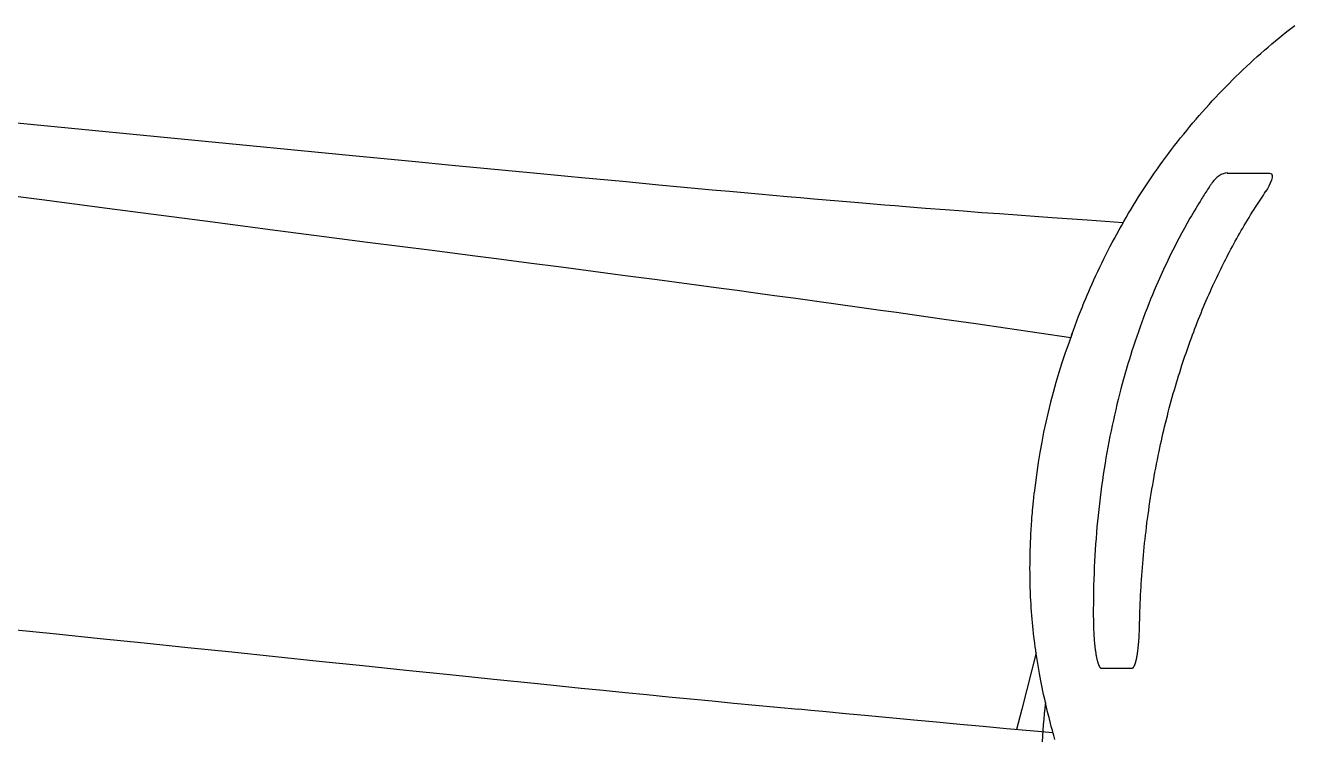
# Model space of a CAD drawing. Header units: millimetres. Extents: x -1718 to 143559, y -78490 to 15626.
# Drawn here: x 103800 to 109356, y 3408 to 6534 of the extents above; entities that cross this region are included whole.
import ezdxf

# ---------------------------------------------------------------- set-up
doc = ezdxf.new("R2010")
doc.units = ezdxf.units.MM
doc.header["$MEASUREMENT"] = 0
doc.linetypes.add('SOLID', pattern=[0])
doc.layers.get('0').update_dxf_attribs({"linetype": 'CONTINUOUS'})
doc.layers.add('LAYER_0$C$L0', color=7, linetype='SOLID')

msp = doc.modelspace()

# ---------------------------------------------------------------- linework, layer by layer
at = {"color": 7, "ltscale": 0.03937}
msp.add_line((108224.6, 3788.7), (108205.5, 3713.3), dxfattribs=at)
for points in [[(108380.3, 5178.6), (108387.8, 5199.4), (108395.4, 5220.2), (108403.1, 5240.9), (108411, 5261.5), (108419.1, 5282.1), (108427.3, 5302.6), (108431.4, 5312.8), (108435.6, 5323.1), (108442, 5338.4), (108448.4, 5353.6), (108455, 5368.9), (108461.6, 5384.1), (108469.7, 5402.5), (108477.9, 5420.8), (108486.3, 5439.1), (108494.8, 5457.3), (108503.4, 5475.4), (108512.1, 5493.5), (108521, 5511.6), (108529.9, 5529.5), (108539, 5547.5), (108548.2, 5565.3), (108557.6, 5583.1), (108567.5, 5601.7), (108577.5, 5620.2), (108587.7, 5638.6), (108598, 5656.9), (108608.4, 5675.2), (108619, 5693.4), (108629.7, 5711.5), (108640.5, 5729.6), (108651.5, 5747.6), (108662.5, 5765.4), (108673.7, 5783.3), (108685.1, 5801), (108696.5, 5818.6), (108708.1, 5836.2), (108719.8, 5853.7), (108731.6, 5871), (108743.6, 5888.3), (108755.7, 5905.6), (108767.9, 5922.7), (108780.2, 5939.7), (108792.6, 5956.7), (108805.3, 5973.8), (108818.2, 5990.8), (108831.2, 6007.6), (108844.3, 6024.5), (108857.5, 6041.2), (108870.8, 6057.8), (108884.3, 6074.3), (108897.8, 6090.7), (108911.5, 6107), (108925.3, 6123.2), (108939.3, 6139.3), (108953.3, 6155.3), (108967.5, 6171.2), (108981.7, 6187), (108996.1, 6202.7), (109010.6, 6218.3), (109025.2, 6233.7), (109039.9, 6249.1), (109054.7, 6264.4), (109069.6, 6279.5), (109084.7, 6294.6), (109099.8, 6309.5), (109115.1, 6324.3), (109130.4, 6339), (109145.9, 6353.6), (109161.4, 6368.1), (109177.1, 6382.5), (109192.9, 6396.7), (109208.7, 6410.9), (109224.7, 6424.9), (109240.8, 6438.8), (109256.9, 6452.6), (109273.2, 6466.3), (109289.5, 6479.8), (109306, 6493.3), (109322.8, 6506.8), (109339.7, 6520.2), (109356.7, 6533.5)], [(103554.6, 6127.1), (103837.7, 6099.7), (105217.5, 5966.1), (105507.9, 5938), (105653.1, 5924), (105854.2, 5904.6), (106055.3, 5885.4), (106235.3, 5868.2), (106415.3, 5851.2), (106573.4, 5836.4), (106652.4, 5829), (106731.5, 5821.7), (106807.3, 5814.7), (106883.1, 5807.7), (106946.2, 5802), (107009.3, 5796.3), (107072.1, 5790.7), (107134.8, 5785.1), (107193.5, 5779.9), (107252.2, 5774.8), (107305.8, 5770.1), (107359.5, 5765.5), (107412.3, 5761), (107465.2, 5756.6), (107512.9, 5752.6), (107560.7, 5748.7), (107607.5, 5744.8), (107654.4, 5741.1), (107740.3, 5734.2), (107826.2, 5727.6), (107906.4, 5721.5), (107986.7, 5715.5), (108064.1, 5709.8), (108141.5, 5704.2), (108218, 5698.8), (108294.4, 5693.4), (108448.9, 5682.5), (108606.3, 5671.5)], [(103745.2, 5787.8), (103872.8, 5771.1), (104159.1, 5733.6), (104349.6, 5708.7), (104587.4, 5677.7), (104729.8, 5659.1), (104872.1, 5640.7), (105108.9, 5610.1), (105298, 5585.7), (105581, 5549.3), (105769.3, 5525), (105863.4, 5512.9), (106004.2, 5494.6), (106145.1, 5476.4), (106285.6, 5458), (106426.1, 5439.6), (106566.4, 5421.1), (106706.5, 5402.4), (106846.4, 5383.7), (106916.4, 5374.3), (106986.3, 5364.8), (107079.3, 5352.1), (107172.4, 5339.4), (107265.4, 5326.6), (107358.2, 5313.8), (107451.1, 5300.8), (107543.9, 5287.8), (107613.4, 5278), (107683, 5268.2), (107822, 5248.5), (107960.7, 5228.6), (108099.4, 5208.6), (108238, 5188.4), (108376.5, 5168.2)], [(103744.2, 3890.4), (103936.3, 3870.9), (104128.3, 3851.2), (104320.1, 3831.5), (104511.9, 3811.7), (104703.6, 3791.9), (105086.3, 3752.2), (105277.3, 3732.4), (105467.8, 3712.7), (105658.2, 3693), (105850.4, 3673.3), (106042.6, 3653.6), (106138.3, 3643.9), (106234, 3634.2), (106329.7, 3624.6), (106425.5, 3615), (106520.7, 3605.5), (106616, 3596.1), (106711.3, 3586.7), (106806.6, 3577.4), (106901.6, 3568.2), (106996.6, 3559.1), (107091.6, 3550), (107186.6, 3541)]]:
    msp.add_lwpolyline(points, dxfattribs=at)
at = {"ltscale": 0.03937}
for points in [[(108307, 3408.4), (108301.9, 3426.6), (108299, 3437.3), (108296.1, 3447.7), (108291.1, 3466.5), (108286.2, 3485.5), (108281.4, 3504.5), (108276.7, 3523.6), (108271.9, 3543.7), (108267.2, 3563.9), (108262.4, 3585), (108257.8, 3606.1), (108254.6, 3621), (108251.5, 3635.9), (108248.5, 3650.9), (108245.5, 3666.3), (108242.6, 3681.7), (108239.7, 3697.1), (108236.5, 3715), (108233.5, 3732.9), (108230.5, 3750.8), (108227.9, 3767.3), (108225.4, 3783.7), (108223, 3800.2), (108221, 3814.4), (108219.1, 3828.5), (108217.3, 3842.7), (108215.4, 3858.1), (108213.7, 3873.5), (108212, 3888.9), (108210.4, 3904.6), (108208.8, 3920.3), (108207.4, 3936), (108206.1, 3951.7), (108204.8, 3968.3), (108203.7, 3985), (108202.6, 4001.7), (108201.7, 4018.3), (108201, 4031.9), (108200.4, 4045.4), (108199.8, 4059), (108199.5, 4069.2), (108199.1, 4079.3), (108198.6, 4099.7), (108198.3, 4119.1), (108198.1, 4138.6), (108198, 4158.1), (108198.1, 4177.5), (108198.3, 4196.8), (108198.6, 4216.1), (108199.1, 4235.4), (108199.7, 4254.7), (108200.4, 4272.9), (108201.2, 4291), (108202.1, 4309.2), (108203.1, 4327.4), (108204.5, 4348.3), (108205.9, 4369.3), (108206.7, 4379.9), (108207.6, 4390.5), (108208.4, 4400.8), (108209.3, 4411.2), (108210.5, 4424), (108211.7, 4436.7), (108213.4, 4453.6), (108214.6, 4464.9), (108217, 4487.6)], [(108205.5, 3713.3), (108161.8, 3541.9), (108139, 3452.3)], [(108298.4, 3438.2), (108198.1, 3447), (108095.7, 3456.2), (107993.2, 3465.4), (107891.4, 3474.8), (107789.5, 3484.2), (107689.9, 3493.6), (107491.3, 3512.2), (107392.2, 3521.5), (107291.3, 3531), (107239, 3536), (107186.6, 3541)]]:
    msp.add_lwpolyline(points, dxfattribs=at)
at = {"color": 7, "ltscale": 0.03937}
msp.add_ellipse((856833.1, -125282.6), major_axis=(-748590.3, 129955.8), ratio=0.060363, start_param=-0.011537, end_param=0.004085, dxfattribs=at)
at = {"layer": 'LAYER_0$C$L0'}
for p, q in [((109061.6, 5887.2), (109246.8, 5887.2)), ((108508.7, 3721.7), (108645.1, 3721.7))]:
    msp.add_line(p, q, dxfattribs=at)
for points in [[(108996.9, 5846.9), (108996.2, 5846), (108994.1, 5843), (108992, 5840), (108989.9, 5837), (108987.8, 5834), (108985.8, 5831), (108983.7, 5828), (108981.7, 5825), (108979.6, 5822), (108975.7, 5816.1), (108971.8, 5810.1), (108968, 5804.2), (108964.1, 5798.2), (108960.3, 5792.2), (108956.6, 5786.2), (108952.8, 5780.2), (108949.1, 5774.2), (108942.6, 5763.6), (108936.1, 5753.1), (108929.7, 5742.5), (108923.3, 5731.9), (108917, 5721.3), (108910.7, 5710.7), (108904.5, 5700), (108898.3, 5689.3), (108886.2, 5668.2), (108874.4, 5646.9), (108862.8, 5625.6), (108851.3, 5604.1), (108840, 5582.6), (108828.9, 5560.9), (108818, 5539.2), (108807.3, 5517.4), (108801.1, 5504.4), (108794.9, 5491.5), (108788.8, 5478.5), (108782.7, 5465.5), (108776.7, 5452.4), (108770.8, 5439.3), (108764.9, 5426.2), (108759.1, 5413.1), (108750.6, 5393.6), (108742.3, 5374.1), (108734.1, 5354.5), (108726.1, 5334.9), (108718.2, 5315.2), (108710.4, 5295.5), (108702.8, 5275.7), (108695.3, 5255.8), (108687.6, 5235), (108680, 5214.2), (108672.6, 5193.3), (108665.3, 5172.3), (108658.2, 5151.3), (108651.3, 5130.3), (108644.4, 5109.2), (108637.7, 5088.1), (108633, 5072.8), (108628.4, 5057.5), (108623.8, 5042.2), (108619.3, 5026.9), (108614.8, 5011.5), (108610.5, 4996.1), (108606.2, 4980.7), (108602, 4965.3), (108595.9, 4942.6), (108590, 4919.9), (108584.3, 4897.2), (108578.7, 4874.4), (108573.3, 4851.5), (108568, 4828.7), (108562.9, 4805.8), (108557.9, 4782.8), (108552.9, 4759.3), (108548.2, 4735.7), (108543.5, 4712), (108539.1, 4688.4), (108534.7, 4664.7), (108530.6, 4641), (108526.6, 4617.3), (108522.8, 4593.5), (108518.8, 4568), (108515, 4542.6), (108511.5, 4517.1), (108508, 4491.5), (108504.8, 4466), (108501.7, 4440.4), (108498.8, 4414.8), (108496.1, 4389.2), (108493.6, 4364.2), (108491.3, 4339.2), (108489.1, 4314.1), (108487.1, 4289.1), (108485.2, 4264), (108483.5, 4238.9), (108482, 4213.8), (108480.7, 4188.7), (108479.4, 4162.4), (108478.3, 4136), (108477.4, 4109.6), (108476.7, 4083.3), (108476.1, 4056.9), (108475.7, 4030.5), (108475.4, 4004.2), (108475.3, 3977.8), (108475.2, 3969.5), (108475.2, 3961.3), (108475.3, 3953), (108475.3, 3944.8), (108475.4, 3936.5), (108475.5, 3928.2), (108475.6, 3920), (108475.8, 3911.7), (108475.9, 3905.3), (108476.1, 3898.9), (108476.3, 3892.6), (108476.5, 3886.2), (108476.8, 3879.8), (108477.1, 3873.4), (108477.4, 3867), (108477.8, 3860.7), (108478.3, 3853.6), (108478.8, 3846.7), (108479.4, 3839.7), (108480.1, 3832.7), (108480.8, 3825.7), (108481.5, 3818.7), (108482.4, 3811.7), (108483.3, 3804.8), (108483.8, 3800.8), (108484.4, 3796.8), (108485, 3792.9), (108485.6, 3788.9), (108486.2, 3784.9), (108486.9, 3781), (108487.6, 3777), (108488.3, 3773.1), (108488.8, 3770.7), (108489.3, 3768.3), (108489.8, 3765.9), (108490.3, 3763.6), (108490.8, 3761.2), (108491.3, 3758.8), (108491.9, 3756.5), (108492.5, 3754.1), (108492.9, 3752.3), (108493.4, 3750.6), (108493.9, 3748.8), (108494.4, 3747), (108494.9, 3745.2), (108495.5, 3743.4), (108496, 3741.7), (108496.6, 3739.9), (108497, 3738.9), (108497.3, 3737.8), (108497.7, 3736.8), (108498.1, 3735.7), (108498.6, 3734.7), (108499, 3733.6), (108499.4, 3732.6), (108499.9, 3731.6), (108500.2, 3730.9), (108500.5, 3730.3), (108500.8, 3729.6), (108501.2, 3729), (108501.5, 3728.4), (108501.9, 3727.7), (108502.2, 3727.1), (108502.6, 3726.5), (108502.9, 3726.2), (108503.1, 3725.8), (108503.3, 3725.5), (108503.6, 3725.2), (108503.8, 3724.9), (108504.1, 3724.5), (108504.3, 3724.2), (108504.6, 3723.9), (108504.7, 3723.8), (108504.9, 3723.6), (108505.1, 3723.5), (108505.2, 3723.3), (108505.4, 3723.2), (108505.5, 3723), (108505.7, 3722.9), (108505.9, 3722.8), (108506, 3722.7), (108506.1, 3722.6), (108506.2, 3722.5), (108506.4, 3722.5), (108506.5, 3722.4), (108506.6, 3722.3), (108506.7, 3722.2), (108506.9, 3722.2), (108507, 3722.1), (108507.1, 3722.1), (108507.2, 3722), (108507.3, 3722), (108507.4, 3721.9), (108507.6, 3721.9), (108507.7, 3721.8), (108507.8, 3721.8), (108507.9, 3721.8), (108508, 3721.8), (108508.2, 3721.7), (108508.3, 3721.7), (108508.4, 3721.7), (108508.5, 3721.7), (108508.6, 3721.7), (108508.7, 3721.7)], [(109062.3, 5888.1), (109052.7, 5887.2), (109043.3, 5884.6), (109034.2, 5880.6), (109025.6, 5875.4), (109017.4, 5869.2), (109009.8, 5862.2), (109003, 5854.7), (108996.9, 5846.9)], [(109246.8, 5887.2), (109254.5, 5884.7), (109257.8, 5878), (109257.6, 5868), (109254.7, 5855.9), (109249.7, 5842.8), (109243.6, 5829.7), (109237.1, 5817.7), (109231, 5807.8)], [(108645.1, 3721.7), (108645.2, 3721.7), (108645.2, 3721.7), (108645.3, 3721.7), (108645.3, 3721.7), (108645.4, 3721.7), (108645.4, 3721.7), (108645.5, 3721.7), (108645.5, 3721.7), (108645.6, 3721.7), (108645.7, 3721.7), (108645.7, 3721.7), (108645.8, 3721.7), (108645.9, 3721.8), (108646, 3721.8), (108646, 3721.8), (108646.1, 3721.8), (108646.3, 3721.8), (108646.4, 3721.9), (108646.6, 3721.9), (108646.7, 3721.9), (108646.9, 3722), (108647.1, 3722), (108647.2, 3722.1), (108647.4, 3722.2), (108647.5, 3722.2), (108647.7, 3722.3), (108647.8, 3722.4), (108648, 3722.5), (108648.1, 3722.5), (108648.3, 3722.6), (108648.4, 3722.7), (108648.6, 3722.8), (108648.7, 3722.9), (108648.8, 3723), (108649, 3723.1), (108649.1, 3723.2), (108649.2, 3723.3), (108649.4, 3723.4), (108649.5, 3723.5), (108649.6, 3723.6), (108649.8, 3723.7), (108649.9, 3723.9), (108650.1, 3724), (108650.3, 3724.2), (108650.4, 3724.3), (108650.6, 3724.5), (108650.7, 3724.6), (108650.9, 3724.8), (108651.1, 3725), (108651.3, 3725.3), (108651.5, 3725.5), (108651.7, 3725.7), (108651.9, 3726), (108652, 3726.2), (108652.2, 3726.4), (108652.4, 3726.7), (108652.6, 3727), (108652.8, 3727.3), (108653, 3727.6), (108653.2, 3727.9), (108653.4, 3728.2), (108653.6, 3728.5), (108653.7, 3728.8), (108653.9, 3729.1), (108654.1, 3729.4), (108654.3, 3729.8), (108654.5, 3730.1), (108654.7, 3730.5), (108654.9, 3730.8), (108655.1, 3731.2), (108655.2, 3731.5), (108655.4, 3731.9), (108655.7, 3732.5), (108656, 3733.2), (108656.3, 3733.8), (108656.6, 3734.5), (108656.8, 3735.1), (108657.1, 3735.8), (108657.4, 3736.4), (108657.6, 3737.1), (108657.8, 3737.6), (108658, 3738.1), (108658.2, 3738.6), (108658.4, 3739.1), (108658.6, 3739.6), (108658.7, 3740.1), (108658.9, 3740.7), (108659.1, 3741.2), (108659.3, 3741.9), (108659.5, 3742.6), (108659.8, 3743.2), (108660, 3743.9), (108660.2, 3744.6), (108660.4, 3745.3), (108660.6, 3746), (108660.8, 3746.7), (108661, 3747.6), (108661.3, 3748.4), (108661.5, 3749.3), (108661.8, 3750.2), (108662, 3751.1), (108662.2, 3752), (108662.5, 3752.9), (108662.7, 3753.8), (108662.9, 3754.8), (108663.2, 3755.8), (108663.4, 3756.9), (108663.6, 3757.9), (108663.9, 3758.9), (108664.1, 3760), (108664.3, 3761), (108664.5, 3762), (108664.9, 3763.6), (108665.2, 3765.2), (108665.5, 3766.8), (108665.8, 3768.4), (108666.1, 3769.9), (108666.4, 3771.5), (108666.7, 3773.1), (108666.9, 3774.7), (108667.6, 3778.4), (108668.2, 3782.1), (108668.7, 3785.9), (108669.3, 3789.6), (108669.8, 3793.4), (108670.3, 3797.1), (108670.7, 3800.9), (108671.2, 3804.6), (108671.6, 3808.1), (108672, 3811.6), (108672.3, 3815.1), (108672.7, 3818.6), (108673, 3822.1), (108673.3, 3825.6), (108673.6, 3829.1), (108673.9, 3832.6), (108674.7, 3842.4), (108675.3, 3852.3), (108675.9, 3862.2), (108676.4, 3872.1), (108676.9, 3882), (108677.2, 3891.9), (108677.5, 3901.8), (108677.8, 3911.7), (108677.9, 3916.2), (108678, 3920.6), (108678.1, 3925.1), (108678.2, 3929.6), (108678.3, 3934), (108678.4, 3938.5), (108678.5, 3943), (108678.7, 3947.4), (108678.9, 3956.4), (108679.2, 3965.3), (108679.5, 3974.2), (108679.8, 3983.1), (108680.1, 3992.1), (108680.5, 4001), (108680.9, 4009.9), (108681.3, 4018.9), (108681.7, 4027.8), (108682.1, 4036.7), (108682.5, 4045.6), (108683, 4054.6), (108683.5, 4063.5), (108684, 4072.4), (108684.5, 4081.3), (108685.1, 4090.2), (108686.2, 4108.1), (108687.4, 4125.9), (108688.7, 4143.7), (108690.1, 4161.6), (108691.6, 4179.4), (108693.1, 4197.2), (108694.7, 4215), (108696.4, 4232.8), (108698.1, 4250.5), (108700, 4268.1), (108701.9, 4285.8), (108703.8, 4303.4), (108705.9, 4321), (108708, 4338.6), (108710.2, 4356.3), (108712.5, 4373.9), (108715, 4392.5), (108717.6, 4411.2), (108720.3, 4429.9), (108723.1, 4448.5), (108726, 4467.2), (108728.9, 4485.8), (108732, 4504.4), (108735.1, 4523), (108738.3, 4541.4), (108741.5, 4559.7), (108744.9, 4578.1), (108748.3, 4596.4), (108751.9, 4614.7), (108755.5, 4633), (108759.2, 4651.3), (108763, 4669.5), (108766.3, 4685), (108769.6, 4700.5), (108773, 4715.9), (108776.5, 4731.4), (108780.1, 4746.8), (108783.7, 4762.2), (108787.4, 4777.6), (108791.1, 4793), (108795.2, 4809.3), (108799.3, 4825.6), (108803.5, 4841.8), (108807.7, 4858), (108812.1, 4874.3), (108816.5, 4890.4), (108821, 4906.6), (108825.5, 4922.8), (108830, 4938.3), (108834.5, 4953.7), (108839.1, 4969.2), (108843.8, 4984.6), (108848.5, 5000), (108853.3, 5015.4), (108858.2, 5030.8), (108863.1, 5046.1), (108867.5, 5059.5), (108871.9, 5072.8), (108876.4, 5086.1), (108881, 5099.4), (108885.6, 5112.7), (108890.2, 5125.9), (108894.9, 5139.2), (108899.7, 5152.4), (108904.6, 5166), (108909.7, 5179.7), (108914.8, 5193.3), (108919.9, 5206.8), (108925.1, 5220.4), (108930.4, 5233.9), (108935.8, 5247.4), (108941.2, 5260.9), (108946.8, 5274.7), (108952.4, 5288.5), (108958.2, 5302.3), (108964, 5316.1), (108969.9, 5329.8), (108975.8, 5343.5), (108981.8, 5357.1), (108987.9, 5370.8), (108993.3, 5382.8), (108998.8, 5394.9), (109004.3, 5406.9), (109009.9, 5418.9), (109015.6, 5430.8), (109021.3, 5442.8), (109027, 5454.7), (109032.8, 5466.6), (109038.3, 5477.6), (109043.8, 5488.7), (109049.3, 5499.7), (109054.9, 5510.6), (109060.5, 5521.6), (109066.2, 5532.5), (109071.9, 5543.4), (109077.7, 5554.3), (109084, 5566), (109090.3, 5577.6), (109096.7, 5589.2), (109103.1, 5600.8), (109109.6, 5612.4), (109116.2, 5623.9), (109122.8, 5635.4), (109129.4, 5646.9), (109136.2, 5658.5), (109143, 5670), (109149.9, 5681.5), (109156.8, 5692.9), (109163.8, 5704.3), (109170.9, 5715.7), (109178, 5727.1), (109185.2, 5738.3), (109190.8, 5747.1), (109196.5, 5755.8), (109202.2, 5764.5), (109208, 5773.2), (109213.7, 5781.8), (109219.5, 5790.5), (109225.3, 5799.1), (109231, 5807.8), (109231.5, 5808.5)], [(108252.9, 3399.3), (108254.4, 3423.8), (108256.1, 3448.3), (108257.9, 3472.8), (108259.8, 3497.3), (108262, 3521.8), (108264.3, 3546.2), (108266.7, 3570.7)]]:
    msp.add_lwpolyline(points, dxfattribs=at)

doc.saveas('drawing.dxf')
